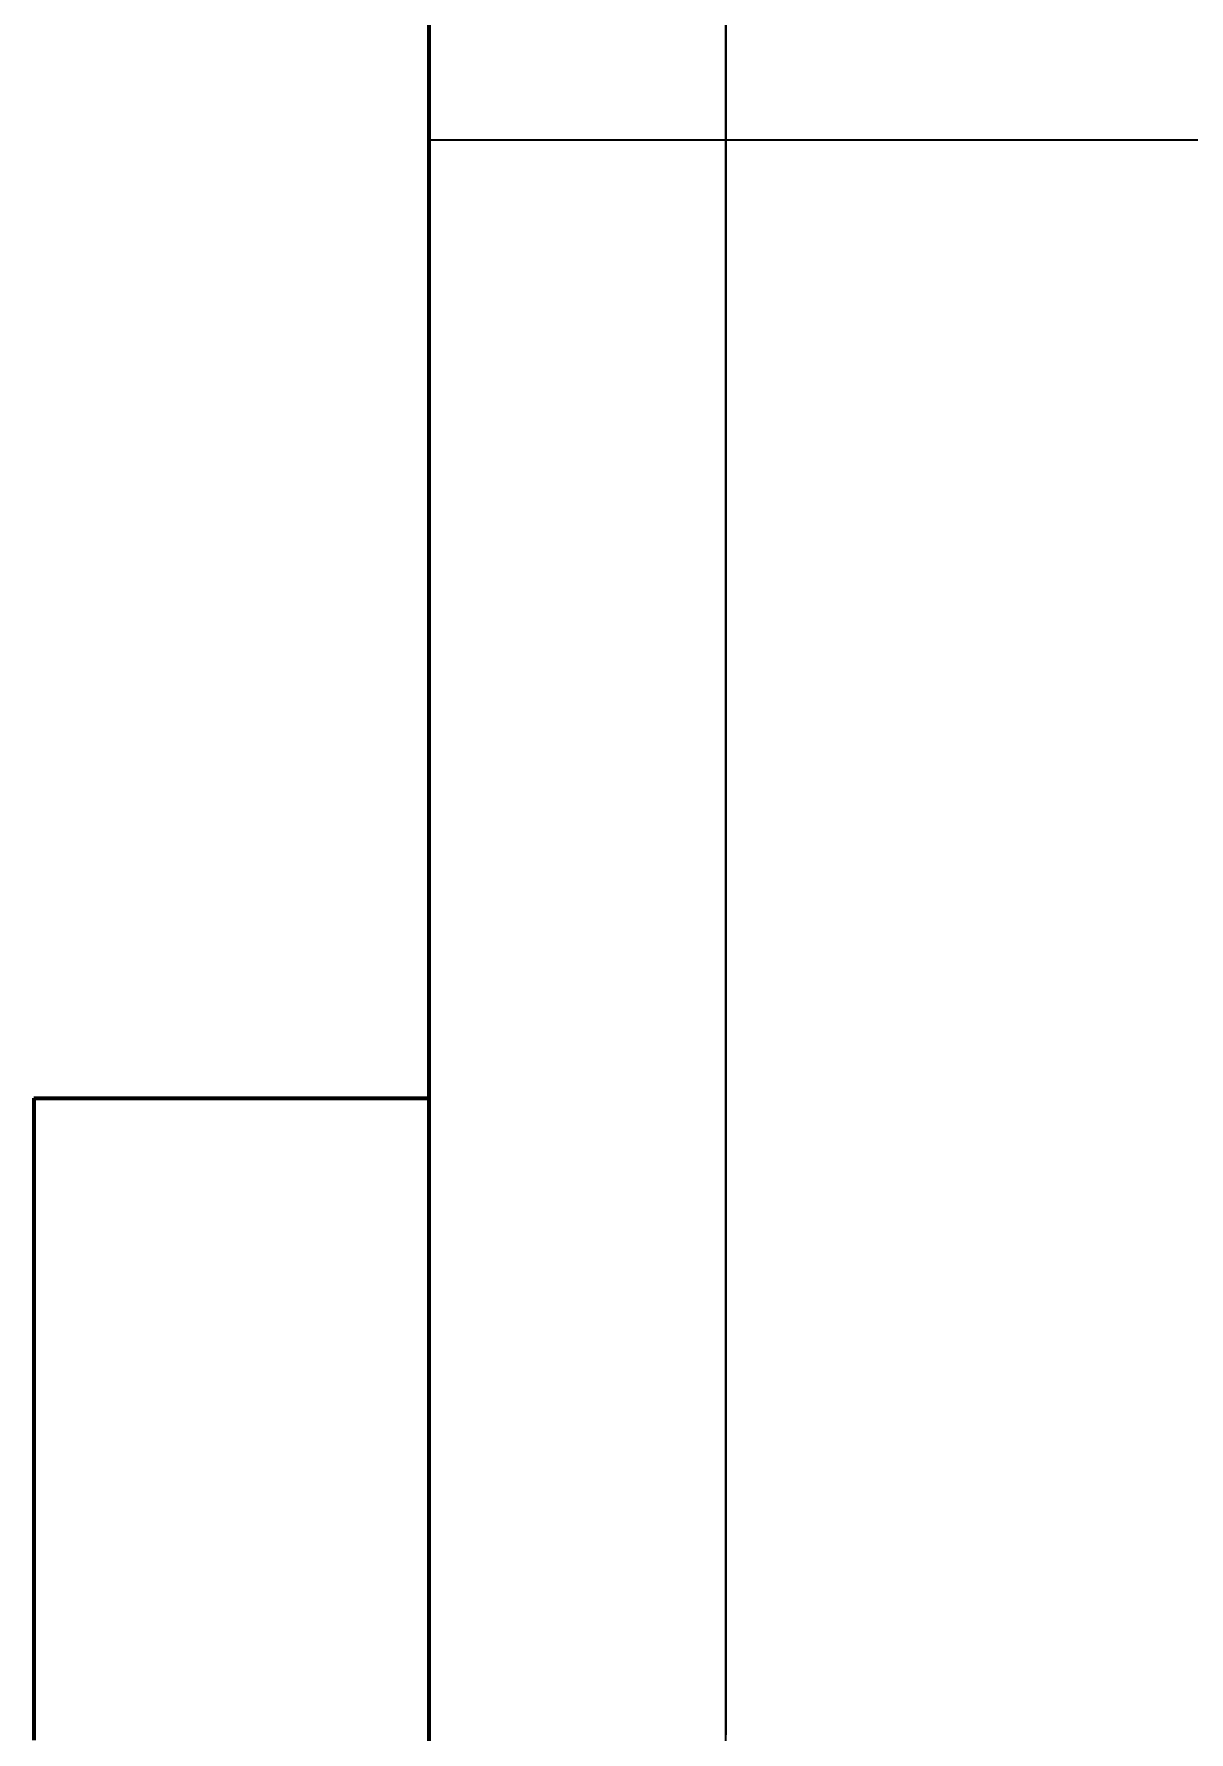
# Model space of a CAD drawing. Header units: millimetres. Extents: x 0 to 2382, y 0 to 420.
# Drawn here: x 133 to 134.169, y 121.358 to 123.077 of the extents above; entities that cross this region are included whole.
import ezdxf

# ---------------------------------------------------------------- set-up
doc = ezdxf.new("R2010")
doc.units = ezdxf.units.MM
doc.linetypes.add('IRAM-E-TRAZOS', pattern=[5, 4, -1])
doc.layers.add('01-VISIBLE', color=7, linetype='CONTINUOUS', lineweight=70)
doc.layers.add('02-OCULTA', color=4, linetype='IRAM-E-TRAZOS', lineweight=35)

msp = doc.modelspace()

# ---------------------------------------------------------------- linework, layer by layer
at = {"layer": '01-VISIBLE'}
msp.add_line((133, 122), (133.4, 122), dxfattribs=at)
for points in [[(133.4, 121.3125), (133.4, 121.4), (133.4, 121.4875), (133.4, 121.575), (133.4, 121.6625), (133.4, 121.75), (133.4, 121.8375), (133.4, 121.925), (133.4, 122.0125), (133.4, 122.1), (133.4, 122.1875), (133.4, 122.275), (133.4, 122.3625), (133.4, 122.45), (133.4, 122.5375), (133.4, 122.625), (133.4, 122.7125), (133.4, 122.8), (133.4, 122.8875), (133.4, 122.975), (133.4, 123.0625), (133.4, 123.15)], [(133, 122), (133, 121.95), (133, 121.9), (133, 121.85), (133, 121.8), (133, 121.75), (133, 121.7), (133, 121.65), (133, 121.6), (133, 121.55), (133, 121.5), (133, 121.45), (133, 121.4), (133, 121.35)]]:
    msp.add_lwpolyline(points, dxfattribs=at)
at = {"layer": '02-OCULTA'}
msp.add_line((136.275, 122.97), (133.4, 122.97), dxfattribs=at)
for points in [[(133.4, 123.1124), (133.4, 123.0622), (133.4, 123.012), (133.4, 122.9618), (133.4, 122.9116), (133.4, 122.8614), (133.4, 122.8112), (133.4, 122.761), (133.4, 122.7108), (133.4, 122.6606), (133.4, 122.6104), (133.4, 122.5602), (133.4, 122.51), (133.4, 122.4598), (133.4, 122.4096), (133.4, 122.3594), (133.4, 122.3092), (133.4, 122.259), (133.4, 122.2088), (133.4, 122.1586), (133.4, 122.1084), (133.4, 122.0582), (133.4, 122.008), (133.4, 121.9578), (133.4, 121.9076), (133.4, 121.8574), (133.4, 121.8072), (133.4, 121.757), (133.4, 121.7068), (133.4, 121.6566), (133.4, 121.6064), (133.4, 121.5562), (133.4, 121.506), (133.4, 121.4558), (133.4, 121.4056), (133.4, 121.3554)], [(133.4, 123.1089), (133.4, 123.0587), (133.4, 123.0086), (133.4, 122.9585), (133.4, 122.9083), (133.4, 122.8582), (133.4, 122.808), (133.4, 122.7579), (133.4, 122.7077), (133.4, 122.6576), (133.4, 122.6074), (133.4, 122.5573), (133.4, 122.5072), (133.4, 122.457), (133.4, 122.4069), (133.4, 122.3567), (133.4, 122.3066), (133.4, 122.2564), (133.4, 122.2063), (133.4, 122.1562), (133.4, 122.106), (133.4, 122.0559), (133.4, 122.0057), (133.4, 121.9556), (133.4, 121.9054), (133.4, 121.8553), (133.4, 121.8052), (133.4, 121.755), (133.4, 121.7049), (133.4, 121.6547), (133.4, 121.6046), (133.4, 121.5544), (133.4, 121.5043), (133.4, 121.4542), (133.4, 121.404), (133.4, 121.3539)], [(133.7, 123.1126), (133.7, 123.0623), (133.7, 123.0121), (133.7, 122.9619), (133.7, 122.9117), (133.7, 122.8615), (133.7, 122.8113), (133.7, 122.7611), (133.7, 122.7109), (133.7, 122.6607), (133.7, 122.6105), (133.7, 122.5603), (133.7, 122.5101), (133.7, 122.4599), (133.7, 122.4097), (133.7, 122.3595), (133.7, 122.3093), (133.7, 122.2591), (133.7, 122.2089), (133.7, 122.1587), (133.7, 122.1085), (133.7, 122.0583), (133.7, 122.0081), (133.7, 121.9579), (133.7, 121.9077), (133.7, 121.8575), (133.7, 121.8073), (133.7, 121.7571), (133.7, 121.7069), (133.7, 121.6567), (133.7, 121.6065), (133.7, 121.5563), (133.7, 121.5061), (133.7, 121.4559), (133.7, 121.4057), (133.7, 121.3555)], [(133.7, 123.1124), (133.7, 123.0622), (133.7, 123.012), (133.7, 122.9618), (133.7, 122.9116), (133.7, 122.8614), (133.7, 122.8112), (133.7, 122.761), (133.7, 122.7108), (133.7, 122.6606), (133.7, 122.6104), (133.7, 122.5602), (133.7, 122.51), (133.7, 122.4598), (133.7, 122.4096), (133.7, 122.3594), (133.7, 122.3092), (133.7, 122.259), (133.7, 122.2088), (133.7, 122.1586), (133.7, 122.1084), (133.7, 122.0582), (133.7, 122.008), (133.7, 121.9578), (133.7, 121.9076), (133.7, 121.8574), (133.7, 121.8072), (133.7, 121.757), (133.7, 121.7068), (133.7, 121.6566), (133.7, 121.6064), (133.7, 121.5562), (133.7, 121.506), (133.7, 121.4558), (133.7, 121.4056), (133.7, 121.3554)], [(133.7, 121.302), (133.7, 121.364), (133.7, 121.426), (133.7, 121.488), (133.7, 121.55), (133.7, 121.612), (133.7, 121.674), (133.7, 121.736), (133.7, 121.798), (133.7, 121.86), (133.7, 121.922), (133.7, 121.984), (133.7, 122.046), (133.7, 122.108), (133.7, 122.17), (133.7, 122.232), (133.7, 122.294), (133.7, 122.356), (133.7, 122.418), (133.7, 122.48), (133.7, 122.542), (133.7, 122.604), (133.7, 122.666), (133.7, 122.728), (133.7, 122.79), (133.7, 122.852), (133.7, 122.914), (133.7, 122.976), (133.7, 123.038), (133.7, 123.1)], [(133.4, 121.323), (133.4, 121.386), (133.4, 121.449), (133.4, 121.512), (133.4, 121.575), (133.4, 121.638), (133.4, 121.701), (133.4, 121.764), (133.4, 121.827), (133.4, 121.89), (133.4, 121.953), (133.4, 122.016), (133.4, 122.079), (133.4, 122.142), (133.4, 122.205), (133.4, 122.268), (133.4, 122.331), (133.4, 122.394), (133.4, 122.457), (133.4, 122.52), (133.4, 122.583), (133.4, 122.646), (133.4, 122.709), (133.4, 122.772), (133.4, 122.835), (133.4, 122.898), (133.4, 122.961), (133.4, 123.024), (133.4, 123.087)], [(133.7, 121.323), (133.7, 121.386), (133.7, 121.449), (133.7, 121.512), (133.7, 121.575), (133.7, 121.638), (133.7, 121.701), (133.7, 121.764), (133.7, 121.827), (133.7, 121.89), (133.7, 121.953), (133.7, 122.016), (133.7, 122.079), (133.7, 122.142), (133.7, 122.205), (133.7, 122.268), (133.7, 122.331), (133.7, 122.394), (133.7, 122.457), (133.7, 122.52), (133.7, 122.583), (133.7, 122.646), (133.7, 122.709), (133.7, 122.772), (133.7, 122.835), (133.7, 122.898), (133.7, 122.961), (133.7, 123.024), (133.7, 123.087)], [(133.4, 121.3088), (133.4, 121.3592), (133.4, 121.4095), (133.4, 121.4598), (133.4, 121.5102), (133.4, 121.5605), (133.4, 121.6108), (133.4, 121.6612), (133.4, 121.7115), (133.4, 121.7619), (133.4, 121.8122), (133.4, 121.8625), (133.4, 121.9129), (133.4, 121.9632), (133.4, 122.0136), (133.4, 122.0639), (133.4, 122.1142), (133.4, 122.1646), (133.4, 122.2149), (133.4, 122.2653), (133.4, 122.3156), (133.4, 122.3659), (133.4, 122.4163), (133.4, 122.4666), (133.4, 122.5169), (133.4, 122.5673), (133.4, 122.6176), (133.4, 122.668), (133.4, 122.7183), (133.4, 122.7686), (133.4, 122.819), (133.4, 122.8693), (133.4, 122.9197), (133.4, 122.97)], [(133.4, 122.97), (133.4, 122.9197), (133.4, 122.8693), (133.4, 122.819), (133.4, 122.7686), (133.4, 122.7183), (133.4, 122.668), (133.4, 122.6176), (133.4, 122.5673), (133.4, 122.5169), (133.4, 122.4666), (133.4, 122.4163), (133.4, 122.3659), (133.4, 122.3156), (133.4, 122.2653), (133.4, 122.2149), (133.4, 122.1646), (133.4, 122.1142), (133.4, 122.0639), (133.4, 122.0136), (133.4, 121.9632), (133.4, 121.9129), (133.4, 121.8625), (133.4, 121.8122), (133.4, 121.7619), (133.4, 121.7115), (133.4, 121.6612), (133.4, 121.6108), (133.4, 121.5605), (133.4, 121.5102), (133.4, 121.4598), (133.4, 121.4095), (133.4, 121.3592), (133.4, 121.3088)], [(133, 121.35), (133, 121.4), (133, 121.45), (133, 121.5), (133, 121.55), (133, 121.6), (133, 121.65), (133, 121.7), (133, 121.75), (133, 121.8), (133, 121.85), (133, 121.9), (133, 121.95), (133, 122)], [(133.4, 121.35), (133.4, 121.4), (133.4, 121.45), (133.4, 121.5), (133.4, 121.55), (133.4, 121.6), (133.4, 121.65), (133.4, 121.7), (133.4, 121.75), (133.4, 121.8), (133.4, 121.85), (133.4, 121.9), (133.4, 121.95), (133.4, 122)], [(133.4, 122), (133.4, 121.95), (133.4, 121.9), (133.4, 121.85), (133.4, 121.8), (133.4, 121.75), (133.4, 121.7), (133.4, 121.65), (133.4, 121.6), (133.4, 121.55), (133.4, 121.5), (133.4, 121.45), (133.4, 121.4), (133.4, 121.35)]]:
    msp.add_lwpolyline(points, dxfattribs=at)

doc.saveas('drawing.dxf')
